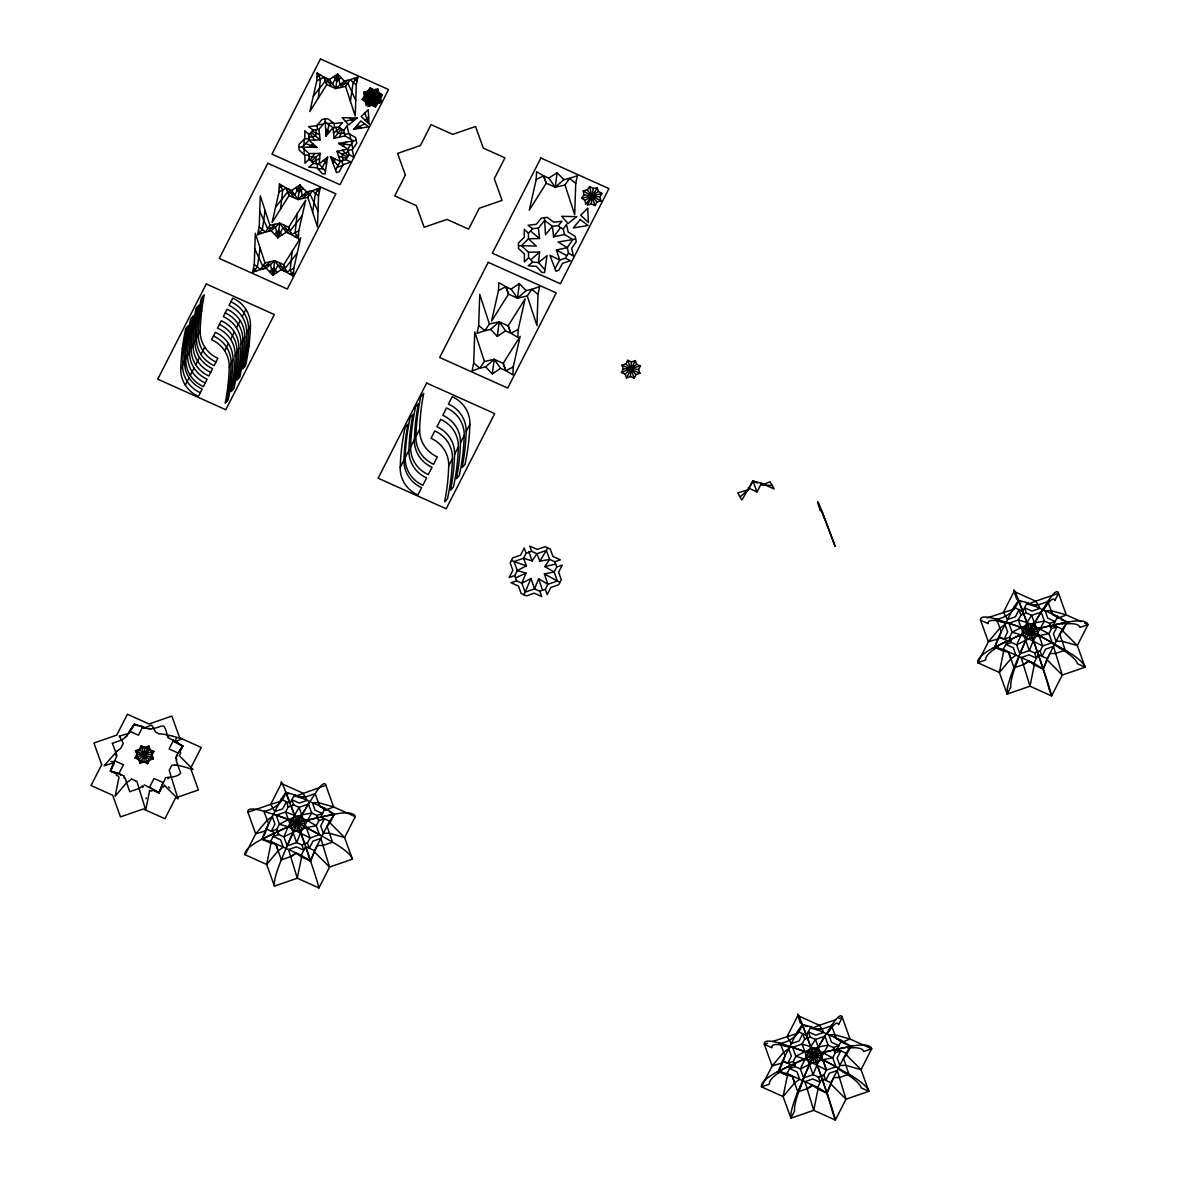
<?xml version="1.0" encoding="UTF-8"?>
<svg xmlns="http://www.w3.org/2000/svg" width="1179" height="1179" viewBox="0 0 1179 1179"><rect width="100%" height="100%" fill="white"/><g stroke="black" fill="none" stroke-linecap="round" stroke-linejoin="round"><path stroke-width="1.5" d="M254.266 264.464L255.298 233.28L264.98 262.873L260.456 269.534L252.615 272.216L254.266 264.464L260.456 269.534L266.174 268.267L274.751 260.706L283.726 264.715L286.438 272.098L293.409 276.225L293.777 268.355L300.704 237.745L283.726 264.715L286.261 271.642M259.233 226.972L260.279 195.788L269.962 225.366L265.437 232.042L257.597 234.709L259.233 226.972L265.437 232.042L271.155 230.775L279.732 223.214L288.708 227.223L291.419 234.592L298.39 238.718L298.744 230.848L305.685 200.238L288.708 227.223L291.08 233.678M318.536 195.758L317.49 226.943L307.807 197.35L312.347 190.689L320.187 188.006L318.536 195.758L312.347 190.689L306.614 191.941L298.036 199.516L289.061 195.508L286.364 188.124L279.394 183.998L279.025 191.868L272.084 222.477L289.076 195.508L286.865 189.51M356.279 84.814L355.233 115.999L345.55 86.406L350.075 79.745L357.93 77.062L356.279 84.814L350.075 79.745L344.356 81.012L335.779 88.572L326.804 84.564L324.092 77.18L317.136 73.054L316.768 80.924L309.826 111.533L326.804 84.564L324.269 77.637M473.707 363.103L474.754 331.918L484.436 361.496L479.912 368.172L472.057 370.84L473.707 363.103L479.912 368.172L485.63 366.905L494.207 359.344L503.182 363.353L505.894 370.722L512.85 374.848L513.219 366.978L520.16 336.369L503.182 363.353L505.378 369.351M478.689 325.596L479.735 294.411L489.418 324.004L484.878 330.665L477.038 333.348L478.689 325.596L484.893 330.665L490.611 329.398L499.189 321.838L508.164 325.846L510.875 333.23L517.832 337.356L518.2 329.486L525.141 298.877L508.149 325.846L510.875 333.23L518.2 329.486M537.992 294.382L536.946 325.566L527.264 295.988L531.788 289.312L539.628 286.63L537.992 294.382L531.788 289.312L526.07 290.579L517.493 298.14L508.517 294.131L505.806 286.748L498.85 282.636L498.481 290.506L491.54 321.115L508.517 294.131L505.983 287.219M575.735 183.438L574.689 214.637L565.006 185.044L569.531 178.368L577.371 175.7L575.735 183.438L569.531 178.368L563.813 179.635L555.235 187.21L546.26 183.187L543.548 175.818L536.578 171.692L536.209 179.562L529.283 210.171L546.26 183.187L543.887 176.732M143.956 762.017L144.943 747.427M297.02 830.812L298.007 816.222M630.456 376.543L631.443 361.953L635.363 360.597L636.689 364.311L640.403 365.976L638.576 369.558L639.917 373.271L635.997 374.627L634.169 378.208L630.456 376.543L626.55 377.899L625.209 374.185L621.495 372.505L623.323 368.924L621.981 365.21L625.902 363.869L627.729 360.288L631.443 361.953M813.466 1062.913L814.438 1048.323M1029.709 638.797L1030.697 624.207M316.046 129.734L315.707 136.204L309.001 137.353M371.798 105.299L373.743 89.869L377.796 88.985L378.916 92.758L382.423 94.792L380.493 98.314L381.51 102.116L377.575 103.443L375.541 106.921L371.798 105.299L367.833 106.523L377.796 88.985M591.254 203.938L593.199 188.493L597.252 187.608L598.372 191.396L601.879 193.415L599.934 196.952L600.951 200.754L597.031 202.081L594.997 205.559L591.254 203.938L587.289 205.146L597.252 187.608M317.225 167.993L317.637 163.807M299.053 147.124L301.971 147.051L309.075 153.624L320.143 153.358L319.096 163.91L325.448 171.147L325.168 173.932L322.265 173.726L316.989 167.727L308.751 167.153L313.275 163.498L319.096 163.91L327.644 157.013L325.448 171.147M518.509 245.763L521.427 245.689L528.516 252.262L539.599 251.997L538.538 262.549L544.904 269.77L544.624 272.555L541.721 272.349L536.445 266.366L528.207 265.776L532.716 262.136L538.538 262.549L547.085 255.637L544.904 269.77M280.587 208.992L282.695 189.996L279.394 183.998M292.215 251.23L290.108 270.227L293.409 276.225M297.196 213.723L295.089 232.72L298.39 238.718M318.315 98.049L320.437 79.052L317.136 73.054M266.174 268.267L272.88 275.223L274.751 260.706L264.98 262.873M271.155 230.775L277.861 237.716L279.732 223.214L269.962 225.366M307.807 197.35L298.036 199.516L299.923 185L306.614 191.941M345.55 86.406L335.779 88.572L337.666 74.071L344.356 81.012M485.63 366.905L492.321 373.846L494.207 359.344L484.436 361.496M490.611 329.398L497.302 336.354L499.189 321.838L489.418 324.004M527.264 295.988L517.493 298.14L519.379 283.638L526.07 290.579M565.006 185.044L555.235 187.21L557.107 172.694L563.813 179.635M265.113 210.584L262.342 229.507L257.597 234.709M260.146 248.076L257.361 266.999L252.615 272.216M312.656 212.146L315.441 193.223L320.187 188.006M350.399 101.202L353.184 82.279L357.93 77.062M119.035 777.079L115.085 796.326L126.536 782.738L131.562 779.157M265.688 832.035L262.018 839.242L270.595 841.497L275.974 844.473L281.339 859.845L290.786 856.573L295.944 852.889L301.588 857.03L310.549 861.053L317.151 845.579L323.075 845.431L332.537 842.16L327.04 826.184L330.002 822.883L334.423 814.247L325.065 808.44L294.455 794.69L285.878 792.421L281.088 799.303L266.041 828.822L262.018 839.242L270.978 843.265L266.675 864.458L274.456 886.092L297.285 878.208L318.934 887.934L329.575 867.066L320.806 838.416L312.98 841.113L309.325 848.276L307.439 843.029L310.018 837.96L319.48 834.703L322.103 835.882M301.588 857.03L297.285 878.208L288.516 849.558L296.356 846.846L303.784 850.192L301.898 844.945L296.651 842.587L287.19 845.844L285.893 848.379M818.02 1089.131L813.716 1110.323L790.888 1118.208L783.121 1096.573L787.41 1075.381L778.449 1071.343L782.473 1060.938L797.52 1031.419L802.309 1024.536L810.901 1026.791L841.511 1040.556L850.855 1046.348L846.448 1054.999L843.486 1058.285L848.968 1074.275L839.522 1077.532L833.597 1077.68L826.98 1093.169L818.02 1089.131L812.39 1085.004L807.232 1088.689L797.77 1091.946L792.406 1076.574L787.027 1073.612L778.449 1071.343L782.119 1064.136M1021.559 601.762L1018.568 600.42C1015.458 610.516 1006.837 617.428 996.579 619.314L1001.31 631.752L994.693 647.227L1003.285 649.496L1008.664 652.459L1014.028 667.83L1023.475 664.573L1028.633 660.888L1034.278 665.015L1043.238 669.053L1049.841 653.564L1055.765 653.431L1065.226 650.16L1059.729 634.184L1062.692 630.883L1067.098 622.232L1057.755 616.44L1027.145 602.675L1018.568 600.42L1013.778 607.303L998.731 636.822L994.693 647.227L1003.668 651.265L999.365 672.457L1007.146 694.092L1029.974 686.207L1051.609 695.934L1062.264 675.066L1053.495 646.401L1045.655 649.113L1042.015 656.276L1040.129 651.029L1042.708 645.959L1052.169 642.688L1054.792 643.881M1034.278 665.015L1029.974 686.207L1021.206 657.558L1029.046 654.846L1036.474 658.191L1034.587 652.93L1029.326 650.572L1019.879 653.844L1018.582 656.379M149.6 790.814L145.695 810.091L136.926 781.426L135.614 780.837M324.947 119.079L325.242 121.85L318.949 129.381L313.128 130.073L308.589 126.639L316.812 125.667L322.044 119.433L327.85 118.74L334.276 123.589L342.514 122.616L338.83 127.023L333.009 127.715L326.023 136.057L329.133 124.782M266.97 828.881L268.62 823.753L263.89 811.314C274.147 809.442 282.768 802.531 285.878 792.421L288.87 793.762M783.401 1060.997L785.052 1055.868L780.336 1043.43C790.578 1041.543 799.215 1034.631 802.309 1024.536L806.804 1026.555M116.913 755.577L110.413 771.11A19.984 19.159 -16.2 0 1 111.121 771.434M165.664 777.492L158.959 792.922A19.984 19.159 -16.3 0 0 158.251 792.612M266.041 828.822L275.002 832.86L270.595 841.497L301.205 855.261L310.549 861.053L314.572 850.634L329.619 821.115L334.423 814.247L329.928 812.228M802.339 1080.48L803.621 1077.96L813.083 1074.688L818.329 1077.046L820.216 1082.293L812.788 1078.962L804.962 1081.674L813.716 1110.323L835.366 1120.05L846.006 1099.182L868.835 1091.297L861.053 1069.662L871.708 1048.779L850.059 1039.053L834.747 1034.705L828.822 1034.853L831.504 1042.28L838.917 1045.611L833.391 1047.527L828.13 1045.169L818.359 1046.981L804.992 1051.594L795.84 1056.31L793.261 1061.38L787.719 1063.296L782.473 1060.938L791.433 1064.961L787.027 1073.612L817.636 1087.362L826.98 1093.169L831.003 1082.749L846.065 1053.23L850.855 1046.348L841.894 1042.324L836.25 1038.198L831.534 1025.745L822.072 1029.016L816.281 1029.768L810.901 1026.791L806.495 1035.442L797.52 1031.419M1081.29 621.672L1066.317 614.937L1051.005 610.589L1045.08 610.737L1047.748 618.164L1055.176 621.51L1049.634 623.411L1044.388 621.053L1034.617 622.866L1021.235 627.479L1012.098 632.195L1009.519 637.264L1003.977 639.18L998.731 636.822L1007.691 640.845L1003.285 649.496L1033.895 663.246L1043.238 669.053L1047.261 658.634L1062.308 629.114L1067.098 622.232L1061.129 619.55M175.553 758.068L178.28 752.674M339.567 137.044L342.47 129.705M511.45 560.393L514.088 561.572L517.301 570.533L525.952 573.112L521.855 583.207L525.082 592.167L523.785 594.702M559.996 582.205L557.372 581.026L547.911 584.298L538.626 578.801L534.544 588.91L525.082 592.167L531.007 578.491L534.544 588.91L539.79 591.268L541.677 596.515L534.249 593.184L526.409 595.881L521.162 593.523L518.495 586.096L511.067 582.765L516.608 580.849L521.855 583.207L531.007 578.491M140.05 763.358L148.863 746.071L153.417 758.745L140.05 763.358L135.482 750.684L148.863 746.071M626.55 377.899L635.363 360.597M345.86 159.622L351.047 162.112L343.148 164.618L339.287 171.692L336.501 172.576L330.474 156.674L340.274 161.39L345.86 159.622L349.013 154.464L347.834 149.026L353.332 140.949L356.205 140.33M565.316 258.26L570.489 260.751L562.589 263.256L558.743 270.33L555.957 271.214L549.915 255.298L559.73 260.028L565.316 258.26L568.47 253.102L567.291 247.649L572.788 239.573L575.647 238.954M131.886 729.049L133.949 724.982A19.984 18.864 -16.8 0 0 134.303 724.304L148.156 728.799M113.641 764.891L113.213 765.702M179.606 752.32L182.833 746.101L178.029 752.983L169.069 748.96L173.475 740.309L168.288 737.848M122.38 745.143L123.264 743.404L120.45 738.069M122.13 745.614L120.685 748.473L117.458 750.758M159.298 792.229L162.098 786.673M182.288 348.675L186.046 341.335M187.269 338.918L191.013 331.579M192.693 328.278L196.436 320.939M197.969 317.917L201.727 310.578M180.77 368.806L184.513 361.467A235.741 224.084 -12.2 0 1 188.566 325.581L185.707 328.72A235.741 224.084 -12.2 0 0 180.77 368.806A31.7 30.138 -12.2 0 0 198.44 396.38L202.184 389.041A31.7 30.138 -12.2 0 1 184.513 361.467M185.737 359.05L189.495 351.71A235.741 224.084 -12.2 0 1 193.533 315.839L190.674 318.964A235.741 224.084 -12.2 0 0 185.737 359.05A31.7 30.138 -12.2 0 0 203.407 386.624L207.15 379.284A31.7 30.138 -12.2 0 1 189.495 351.71M191.175 348.409L194.918 341.07A235.741 224.084 -12.2 0 1 198.971 305.184L196.097 308.323A235.741 224.084 -12.2 0 0 191.175 348.409A31.7 30.138 -12.2 0 0 208.83 375.983L212.574 368.644A31.7 30.138 -12.2 0 1 194.918 341.07M196.451 338.049L200.194 330.709A235.741 224.084 -12.2 0 1 204.247 294.838L201.388 297.963A235.741 224.084 -12.2 0 0 196.451 338.049A31.7 30.138 -12.2 0 0 214.121 365.623L217.864 358.283A31.7 30.138 -12.2 0 1 200.194 330.709M355.749 100.407L347.82 83.075L340.068 84.785L337.666 74.071L332.566 84.048L325.448 80.879L313.305 96.236M185.309 385.15L189.053 377.811M190.291 375.408L194.034 368.054M195.714 364.753L199.457 357.414M200.99 354.393L204.733 347.053M318.021 211.35L310.077 194.019L302.325 195.729L299.923 185L294.824 194.992L287.705 191.809L275.562 207.18M259.763 211.38L267.692 228.711L275.444 226.987L277.861 237.716L282.945 227.724L290.063 230.907L302.222 215.551M224.717 350.9L228.461 343.561M230.612 339.316L234.37 331.977M236.463 327.865L240.207 320.526M242.167 316.694L245.91 309.34M322.28 167.521L327.644 157.013M254.782 248.872L262.711 266.203L270.463 264.494L272.88 275.223L277.964 265.231L285.082 268.414L297.241 253.043M229.257 367.244L233 359.904A31.7 30.138 -12.2 0 0 215.344 332.331L211.586 339.67A31.7 30.138 -12.2 0 1 229.257 367.244A235.741 224.084 -12.2 0 1 225.204 403.13L228.078 399.99A235.741 224.084 -12.2 0 0 233 359.904M235.166 355.675L238.91 348.321A31.7 30.138 -12.2 0 0 221.239 320.747L217.496 328.101A31.7 30.138 -12.2 0 1 235.166 355.675A235.741 224.084 -12.2 0 1 231.113 391.546L233.973 388.407A235.741 224.084 -12.2 0 0 238.91 348.321M241.002 344.209L244.746 336.87A31.7 30.138 -12.2 0 0 227.09 309.296L223.332 316.635A31.7 30.138 -12.2 0 1 241.002 344.209A235.741 224.084 -12.2 0 1 236.95 380.08L239.823 376.956A235.741 224.084 -12.2 0 0 244.746 336.87M246.706 333.038L250.449 325.684A31.7 30.138 -12.2 0 0 232.779 298.11L229.035 305.464A31.7 30.138 -12.2 0 1 246.706 333.038A235.741 224.084 -12.2 0 1 242.653 368.909L245.512 365.785A235.741 224.084 -12.2 0 0 250.449 325.684M369.838 105.904L372.107 101.468L373.655 106.11M227.739 387.375L231.482 380.036M233.634 375.806L237.377 368.452M239.484 364.34L243.228 357.001M245.173 353.169L248.916 345.815M134.995 757.979L141.229 745.762L153.904 751.45L147.67 763.683L134.995 757.979L144.265 753.882L153.904 751.45M400.226 467.444L403.97 460.09A235.741 224.084 -12.2 0 1 408.022 424.219L405.149 427.343A235.741 224.084 -12.2 0 0 400.226 467.444A31.7 30.138 -12.2 0 0 417.882 495.018L421.625 487.664A31.7 30.138 -12.2 0 1 403.97 460.09M405.193 457.688L408.936 450.334A235.741 224.084 -12.2 0 1 412.989 414.463L410.13 417.602A235.741 224.084 -12.2 0 0 405.193 457.688A31.7 30.138 -12.2 0 0 422.863 485.262L426.606 477.908A31.7 30.138 -12.2 0 1 408.936 450.334M410.616 447.047L414.374 439.693A235.741 224.084 -12.2 0 1 418.412 403.822L415.553 406.947A235.741 224.084 -12.2 0 0 410.616 447.047A31.7 30.138 -12.2 0 0 428.286 474.621L432.03 467.267A31.7 30.138 -12.2 0 1 414.374 439.693M415.907 436.687L419.65 429.333A235.741 224.084 -12.2 0 1 423.703 393.462L420.829 396.601A235.741 224.084 -12.2 0 0 415.907 436.687A31.7 30.138 -12.2 0 0 433.563 464.261L437.306 456.907A31.7 30.138 -12.2 0 1 419.65 429.333M309.768 801.573L297.329 822.677L287.19 845.844L283.962 836.884L278.716 834.526L273.174 836.442L280.602 839.772L283.269 847.2L278.111 850.884L266.675 864.458L245.04 854.731L255.681 833.862L267.117 820.275L272.275 816.59L274.943 824.018L271.288 831.18L276.829 829.279L279.408 824.209L288.546 819.479L301.927 814.866L311.698 813.053L316.945 815.426L322.486 813.51L315.058 810.165L312.391 802.752L318.315 802.604L333.628 806.952L355.262 816.679L344.622 837.547L352.403 859.182L329.575 867.066L314.955 852.402M281.472 801.072L270.728 804.343L274.854 811.535L282.695 808.823L286.335 801.661L288.221 806.908L293.763 805.006L288.221 806.908L285.642 811.977L296.651 842.587L300.733 832.477L311.698 813.053L308.471 804.093L299.024 807.364L293.763 805.006L291.876 799.745L299.304 803.091L307.144 800.379L303.018 793.187L281.368 783.46L270.728 804.343L247.899 812.213L255.681 833.862L266.425 830.591M448.713 465.882L452.456 458.528A31.7 30.138 -12.2 0 0 434.786 430.954L431.042 438.308A31.7 30.138 -12.2 0 1 448.713 465.882A235.741 224.084 -12.2 0 1 444.66 501.753L447.519 498.629A235.741 224.084 -12.2 0 0 452.456 458.528M454.608 454.298L458.351 446.959A31.7 30.138 -12.2 0 0 440.695 419.385L436.952 426.724A31.7 30.138 -12.2 0 1 454.608 454.298A235.741 224.084 -12.2 0 1 450.555 490.169L453.429 487.045A235.741 224.084 -12.2 0 0 458.351 446.959M460.458 442.847L464.202 435.493A31.7 30.138 -12.2 0 0 446.532 407.919L442.788 415.273A31.7 30.138 -12.2 0 1 460.458 442.847A235.741 224.084 -12.2 0 1 456.406 478.718L459.265 475.594A235.741 224.084 -12.2 0 0 464.202 435.493M466.147 431.661L469.905 424.322A31.7 30.138 -12.2 0 0 452.235 396.748L448.492 404.088A31.7 30.138 -12.2 0 1 466.147 431.661A235.741 224.084 -12.2 0 1 462.109 467.547L464.968 464.408A235.741 224.084 -12.2 0 0 469.905 424.322M281.088 799.303L290.049 803.326L294.455 794.69L299.849 797.652L305.641 796.901L315.088 793.644L319.951 806.687L325.065 808.44L320.659 817.091L329.619 821.115M314.572 850.634L305.612 846.61L301.205 855.261L296.076 853.508L290.786 856.573M526.114 553.246L524.228 547.999L520.587 555.162L512.747 557.859L510.168 562.928L512.836 570.356L509.181 577.518L514.722 575.603L517.301 570.533L526.438 565.817L523.535 558.301L526.114 553.246L531.655 551.33L536.917 553.688L546.363 550.431L547.66 547.896M545.332 589.353L547.911 584.298L544.374 573.864L554.145 572.066L556.724 566.996L562.265 565.08L558.61 572.242L561.278 579.67L558.699 584.74L550.873 587.437L547.218 594.599L545.332 589.353L539.79 591.268M757.36 483.022L752.88 481.003L741.856 500.117L737.73 492.925L748.473 489.653L752.88 481.003L761.457 483.272L774.146 488.976L770.02 481.769L761.84 485.041L772.628 485.483M748.09 487.885L757.051 491.923L761.457 483.272M787.719 1063.296L791.374 1056.133L788.707 1048.706L783.549 1052.39L772.112 1065.963L761.472 1086.846L783.121 1096.573L794.558 1082.985L799.701 1079.301L797.033 1071.888L789.606 1068.542L795.147 1066.627L800.408 1068.985L803.621 1077.96L813.775 1054.778L826.199 1033.674M1003.977 639.18L1007.632 632.018L1004.965 624.59L999.807 628.274L988.37 641.848L977.73 662.731L999.365 672.457L1010.801 658.869L1015.959 655.2L1013.292 647.772L1005.864 644.427L1011.405 642.511L1016.652 644.884L1019.879 653.844L1030.019 630.662L1042.457 609.558M1013.778 607.303L1022.738 611.326L1027.145 602.675L1032.539 605.652L1038.316 604.901L1047.777 601.629L1052.641 614.686L1057.755 616.44L1053.348 625.091L1062.308 629.114M800.895 1086.124A31.7 6.042 -65.8 0 0 794.646 1110.854L790.888 1118.208A31.7 6.042 -65.8 0 1 797.151 1093.478L800.895 1086.124A235.741 44.89 -65.8 0 1 803.562 1079.655M827.481 1033.556A235.741 44.89 -65.8 0 1 828.498 1031.979L832.241 1024.639A31.7 6.042 -65.8 0 1 842.278 1017.418L850.059 1039.053L841.894 1042.324M1017.138 662.023A31.7 6.042 -65.8 0 0 1010.889 686.738L1007.146 694.092A31.7 6.042 -65.8 0 1 1013.395 669.363L1017.138 662.023A235.741 44.89 -65.8 0 1 1018.921 657.705M1042.722 611.017A235.741 44.89 -65.8 0 1 1044.756 607.878L1048.499 600.524A31.7 6.042 -65.8 0 1 1058.536 593.302L1066.317 614.937L1058.138 618.209L1052.508 614.082L1051.005 610.589M831.003 1082.749L822.043 1078.711L817.636 1087.362L812.523 1085.608L807.232 1088.689M838.534 1067.982L835.911 1066.803L826.45 1070.075L823.87 1075.13L818.329 1077.046L823.87 1075.13L825.757 1080.391L829.412 1073.229L837.252 1070.517L846.006 1099.182L831.387 1084.518M846.065 1053.23L837.105 1049.192L841.511 1040.556L836.383 1038.802L834.747 1034.705M1047.261 658.634L1038.301 654.61L1033.895 663.246L1028.766 661.493L1023.475 664.573M112.565 766.91L110.782 770.432A19.984 18.864 -16.7 0 1 110.428 771.11L124.193 775.811M333.053 163.306L335.367 159.032M335.632 169.938L340.274 161.39L336.988 151.369L347.834 149.026L338.579 143.381L353.332 140.949L344.99 135.865L334.143 138.208L333.009 127.715L325.242 121.85L326.023 136.057M555.088 268.561L559.73 260.028L556.429 249.992L567.291 247.649L558.035 242.019L572.788 239.573L564.446 234.503L553.599 236.846L552.45 226.339L544.698 220.488L544.403 217.717M526.438 565.817L514.088 561.572L523.535 558.301L532.186 560.88L536.917 553.688L539.82 561.189L546.363 550.431L549.591 559.391L554.837 561.749L560.379 559.833L552.951 556.503L550.284 549.075L545.037 546.717L537.197 549.414L529.769 546.083L531.655 551.33M375.747 89.427L373.08 93.672L371.974 88.911M378.371 90.886L375.703 95.131L380.655 93.76M178.353 752.556L182.377 746.749M310.269 160.182L314.616 153.491M544.374 573.864L557.372 581.026L554.145 572.066L544.86 566.568L549.591 559.391L539.82 561.189M131.812 727.841L134.288 724.289L142.865 726.559L138.459 735.195L129.498 731.172L126.816 736.168M131.974 727.605L129.469 731.157L134.288 724.289A19.984 18.835 -8.7 0 0 134.981 724.643L137.545 725.733M378.916 92.758L372.417 97.548L366.271 105.638L365.505 101.777L362.204 99.463L364.458 96.103L363.795 92.213L367.833 91.225L370.177 87.924L373.743 89.869M598.372 191.396L591.873 196.186L585.727 204.276L584.961 200.415L581.66 198.087L583.914 194.741L583.251 190.851L587.275 189.863L589.633 186.562L593.199 188.493M344.99 135.865L343.826 130.412L347.039 125.681L348.704 133.389L355.616 137.604L356.795 143.057L352.241 149.748L353.892 157.441L349.013 154.464M343.207 146.196L345.963 142.173M564.446 234.503L563.267 229.05L566.495 224.319L568.16 232.027L575.072 236.242L576.236 241.68L571.682 248.371L573.348 256.079L568.47 253.102M318.949 129.381L320.098 139.888L309.016 140.139L316.886 147.434L301.971 147.051L309.016 140.139L308.986 134.553L313.128 130.073M538.405 228.019L539.54 238.512L528.457 238.777L536.327 246.072L521.427 245.689L528.457 238.777L528.443 233.191L532.584 228.711L538.405 228.019L544.698 220.488L545.464 234.695L552.45 226.339L558.271 225.646L561.97 221.239L553.732 222.227L547.307 217.363L541.485 218.056L536.268 224.29L528.045 225.277L532.584 228.711M334.143 138.208L341.129 128.983L343.826 130.412M553.599 236.846L560.57 227.606L563.267 229.05M365.888 103.693L368.924 99.684L363.869 100.628M353.818 129.277L360.833 120.951L368.57 126.846L353.818 129.277L364.709 123.898M748.473 489.653L740.353 496.639M340.672 87.497L347.215 80.378M268.296 231.408L274.854 224.29M302.929 198.426L309.473 191.322M263.315 268.9L269.873 261.782M138.709 759.659L144.265 753.882L150.19 749.785M625.209 374.185L630.765 368.408L636.689 364.311M291.773 828.439L297.329 822.677L303.254 818.58M1024.463 636.439L1030.019 630.662L1035.943 626.58M808.204 1060.555L813.775 1054.778L819.7 1050.681M309.429 147.242L312.951 143.794M309.075 153.624L309.09 159.209L304.978 163.262L304.934 155.363L299.068 149.925L299.039 144.324L304.875 138.606L304.83 130.707L308.986 134.553M528.516 252.262L528.546 257.847L524.419 261.9L524.39 254.001L518.509 248.548L518.495 242.962L524.316 237.23L524.287 229.33L528.443 233.191M365.107 120.229L368.644 116.78M309.09 159.209L311.433 161.14L320.143 153.358M539.599 251.997L530.889 259.763L528.546 257.847M341.011 77.534L336.722 81.322L333.51 76.797M303.268 188.478L298.98 192.265L295.767 187.741M274.501 234.253L278.789 230.465L282.002 234.989M269.534 271.745L273.823 267.957L277.021 272.482M357.149 118.047L348.571 124.93L342.249 117.679L357.149 118.047L345.418 121.304M333.569 132.962L339.979 127.995M125.563 737.273L121.776 739.94L112.359 743.33M117.384 750.817L104.091 765.731L104.857 765.495M143.057 785.656L139.21 788.427L132.844 790.637M316.768 80.924L324.092 77.18L329.354 79.524L337.666 74.071M279.025 191.868L286.364 188.124L291.611 190.467L299.923 185M277.861 237.716L286.158 232.248L291.419 234.592L298.744 230.848M272.88 275.223L281.177 269.755L286.438 272.098L293.777 268.355M536.209 179.562L543.548 175.818L548.81 178.162L557.107 172.694M498.481 290.506L505.806 286.748L511.067 289.106L519.379 283.638M497.302 336.354L505.614 330.886L510.875 333.23M492.321 373.846L500.633 368.379L505.894 370.722L513.219 366.978M365.505 101.777L372.417 97.548L382.423 94.792M584.961 200.415L591.873 196.186L601.879 193.415M316.945 76.989L320.614 75.117M279.202 187.933L282.872 186.061M294.897 236.655L298.567 234.783M289.916 274.162L293.586 272.29M312.347 162.319L319.627 158.634M262.018 839.242L275.002 832.86M994.693 647.227L1007.691 640.845M791.433 1064.961L778.449 1071.343L787.41 1075.381L792.288 1075.97L794.558 1082.985M304.595 843.663L301.898 844.945L307.439 843.029L304.595 843.663L290.933 805.625M1047.645 660.402L1062.264 675.066L1085.093 667.181L1077.311 645.547L1061.999 641.199L1056.075 641.347L1053.407 633.919L1057.062 626.756L1051.521 628.672L1048.942 633.727L1039.171 635.54L1025.789 640.153L1016.652 644.884L1026.983 622.541L1031.713 615.35L1042.708 645.959L1020.749 634.774L1012.098 632.195L1008.87 623.234L1030.019 630.662L1052.169 642.688L1048.942 633.727L1026.983 622.541L1018.332 619.977L1029.326 650.572L1033.423 640.477L1044.388 621.053L1041.16 612.093L1031.713 615.35L1026.452 612.992L1023.608 613.625L1020.911 614.907L1018.332 619.977L1008.87 623.234L1006.247 622.055M1037.284 651.648L1034.587 652.93L1040.129 651.029L1037.284 651.648L1023.608 613.625M846.448 1054.999L861.053 1069.662L845.756 1065.315L839.831 1065.462L837.164 1058.035L840.804 1050.872L835.277 1052.773L832.683 1057.843L822.913 1059.656L809.546 1064.269L800.408 1068.985L810.725 1046.657L815.455 1039.465L826.45 1070.075L804.491 1058.889L795.84 1056.31L792.627 1047.35L813.775 1054.778L835.911 1066.803L832.683 1057.843L810.725 1046.657L802.074 1044.093L813.083 1074.688L817.18 1064.578L828.13 1045.169L824.917 1036.208L815.455 1039.465L810.209 1037.107L807.364 1037.741L804.667 1039.023L802.074 1044.093L792.627 1047.35L790.004 1046.171M516.608 580.849L515.591 577.902L525.952 573.112M277.699 831.578L276.829 829.279L278.716 834.526L277.699 831.578L297.329 822.677L317.814 817.725L318.831 820.672L316.252 825.742L319.48 834.703L297.329 822.677L273.557 814.07M1010.388 639.563L1009.519 637.264L1011.405 642.511L1010.388 639.563L1030.019 630.662L1050.504 625.71L1051.521 628.672L1049.634 623.411L1050.504 625.71M794.145 1063.679L793.261 1061.38L795.147 1066.627L794.145 1063.679L813.775 1054.778L834.26 1049.826L835.277 1052.773L833.391 1047.527L834.26 1049.826M175.229 741.414L173.49 740.279L182.819 746.115A19.984 18.835 -8.8 0 1 182.097 745.821M175.288 741.532L177.72 742.947M621.495 372.505L630.765 368.408L640.403 365.976M174.698 741.797L177.189 740.751M181.006 739.233L182.038 738.82L172.93 736.241M1035.707 601.187L1027.528 604.444L1038.316 604.901L1039.834 608.379L1031.993 611.09L1024.566 607.745L1026.452 612.992L1020.911 614.907L1019.024 609.661L1015.37 616.823L1007.544 619.52L1003.417 612.328L1014.058 591.46L1035.707 601.187L1038.316 604.901M819.449 1025.303L811.285 1028.56L822.072 1029.016L823.576 1032.495L815.75 1035.191L808.322 1031.861L810.209 1037.107L804.667 1039.023L802.781 1033.777L799.126 1040.939L791.286 1043.636L787.174 1036.444L797.815 1015.576L819.449 1025.303L822.072 1029.016M180.873 739.277L177.44 740.648M144.133 728.062L151.428 725.056L152.857 727.089M348.424 151.737L342.072 154.125L343.074 160.506M128.938 733.309L120.332 735.843M318.315 802.604L319.818 806.082L325.448 810.209L333.628 806.952L325.846 785.302L294.838 796.459L305.641 796.901M987.118 617.958L1014.161 609.071M1035.295 601.334L1058.536 593.302L1054.792 600.656A31.7 6.042 -65.8 0 0 1044.756 607.878M997.861 647.05A31.7 9.771 -19.8 0 0 985.762 659.945L977.73 662.731A31.7 9.771 -19.8 0 1 993.307 647.949L997.817 646.387M1062.058 624.207L1068.587 621.952A31.7 9.771 -19.8 0 1 1087.952 624.664L1077.311 645.547L1062.692 630.883M767.603 1043.209L764.331 1044.329L772.112 1065.963L782.856 1062.706M772.496 1041.514L797.903 1033.187M819.051 1025.435L835.764 1019.673M839.021 1018.538L842.278 1017.418L838.534 1024.757A31.7 6.042 -65.8 0 0 828.498 1031.979M781.603 1071.166A31.7 9.771 -19.8 0 0 769.504 1084.061L761.472 1086.846A31.7 9.771 -19.8 0 1 777.049 1072.05L781.574 1070.488M847.819 1047.615L852.343 1046.068A31.7 9.771 -19.8 0 1 871.708 1048.779L863.662 1051.55A31.7 9.771 -19.8 0 0 848.055 1048.219M131.606 791.065L129.749 791.713L124.856 777.477M113.818 762.813L114.422 760.676L123.412 764.714L119.005 773.365L110.413 771.11L113.641 762.828L105.108 765.422M337.017 167.374L342.617 165.605M120.243 735.873L119.182 736.256L120.17 737.656M999.114 638.591L988.37 641.848L980.589 620.213A31.7 7.781 27 0 1 995.253 618.901A235.741 57.874 27 0 1 1030.019 630.662L1037.829 631.826M381.451 96.575L376.499 97.931L380.994 100.2M544.86 566.568L555.707 564.048L556.724 566.996M344.695 134.509L348.999 133.581M348.129 150.381L352.433 149.453M1053.348 625.091L1067.098 622.232M320.659 817.091L334.423 814.247M837.105 1049.192L850.855 1046.348M363.338 97.769L368.393 96.825L364.134 94.173M362.204 99.463L372.417 97.548L380.493 98.314M581.66 198.087L591.873 196.186L599.934 196.952M317.534 124.812L323.355 124.119M327.57 123.618L333.392 122.925M149.615 728.931L150.824 728.858M150.632 728.873C164.279 727.502 163.218 719.706 167.816 737.111M623.323 368.924L630.765 368.408L638.576 369.558M1022.576 631.192L1030.019 630.662A235.741 72.656 -19.8 0 1 1068.587 621.952M136.823 754.398L144.265 753.882L152.076 755.032M289.887 823.193L297.329 822.677A235.741 72.656 -19.8 0 1 335.897 813.952A31.7 9.771 -19.8 0 1 355.262 816.679M806.318 1055.308L813.775 1054.778A235.741 72.656 -19.8 0 1 852.343 1046.068M344.415 133.139L337.636 133.595L335.912 127.361M167.035 777.388L168.17 777.374M175.037 765.142L176.143 765.112M174.846 765.142L171.795 765.215L169.216 770.285L177.985 798.935L176.128 797.078M304.624 138.857L309.001 138.754M304.683 155.127L309.075 155.024M165.605 734.502L172.458 736.109M165.237 734.502L158.826 733.721M176.511 765.097L182.023 766.291M168.346 777.374C172.532 777.418 179.105 775.811 180.638 773.173M317.726 168.553L323.547 168.98M1003.668 651.265L1008.531 651.854L1010.801 658.869M270.978 843.265L275.842 843.855L278.111 850.884M309.075 156.424L315.795 157.249L316.178 163.704M338.579 143.381L350.59 144.988M305.14 823.826L297.329 822.677A235.741 57.874 27 0 0 262.578 810.916A31.7 7.781 27 0 0 247.899 812.213M821.586 1055.942L813.775 1054.778A235.741 57.874 27 0 0 779.01 1043.017A31.7 7.781 27 0 0 764.331 1044.329L771.95 1047.748A31.7 7.781 27 0 1 786.629 1046.436A235.741 57.874 27 0 1 790.357 1047.6M364.458 96.103L372.417 97.548L381.51 102.116M583.914 194.741L591.873 196.186L600.951 200.754M338.624 156.38L346.508 158.251M182.494 766.424L193.032 769.415L192.457 768.841M305.494 143.602L316.886 147.434M144.324 784.86L154.287 790.033M621.981 365.21L639.917 373.271M135.482 750.684L153.417 758.745M178.044 743.978L182.686 746.012M152.518 789.989L158.959 792.922A19.984 19.115 -7 0 1 159.312 792.244M158.664 733.662L155.363 731.82M111.135 771.42L116.898 773.969M370.132 102.042L371.989 102.868L375.968 101.6L377.958 98.078L376.882 94.261L373.33 92.271L369.263 93.215L366.949 96.56L367.671 100.451L369.351 101.6M1084.621 623.175L1087.952 624.664L1079.92 627.449A31.7 9.771 -19.8 0 0 1066.125 623.897M995.253 618.901L1002.872 622.335A235.741 57.874 27 0 1 1006.615 623.485M1059.022 647.566L1066.627 650.985A31.7 7.781 27 0 1 1085.093 667.181L1077.473 663.762A31.7 7.781 27 0 0 1059.022 647.566A235.741 57.874 27 0 0 1053.024 644.088M980.589 620.213L988.208 623.632A31.7 7.781 27 0 1 1002.872 622.335M779.01 1043.017L786.629 1046.436M842.764 1071.667L850.383 1075.101A31.7 7.781 27 0 1 868.835 1091.297L861.215 1087.878A31.7 7.781 27 0 0 842.764 1071.667A235.741 57.874 27 0 0 838.77 1069.353M135.423 780.749L131.68 779.068M312.214 131.296L319.524 134.627M379.52 102.794L375.025 100.524L376.573 105.167M556.429 249.992L566.598 255.519M336.988 151.369L347.142 156.895M178.014 743.124L182.244 745.747M156.615 791.477L158.222 792.465M156.439 791.374L154.449 790.136M583.251 190.851L591.873 196.186L597.031 202.081M365.829 91.711L370.103 94.364L368.998 89.604M363.795 92.213L372.417 97.548L377.575 103.443M325.64 128.953L329.516 131.886M357.325 125.121L361.187 128.054M353.995 78.403L357.104 80.938M316.267 189.347L319.362 191.882M258.422 230.848L261.517 233.383M253.441 268.34L256.536 270.875M530.756 231.158L539.54 238.512M311.315 132.52L320.098 139.888M558.271 225.646L560.57 227.606M338.83 127.023L341.129 128.983M1025.155 626.123L1035.25 636.896M625.902 363.869L635.997 374.627M369.027 123.883L361.187 116.559L368.261 109.676L369.027 123.883L364.724 113.125M808.912 1050.238L819.007 1060.997M292.466 818.138L302.561 828.896M139.402 749.343L149.497 760.101M342.411 150.19L348.085 155.672M186.842 763.226L191.868 768.251M164.898 785.833L175.45 796.4M330.002 822.883L344.622 837.547L329.309 833.199L323.385 833.347L320.717 825.919L324.372 818.757L318.831 820.672L316.945 815.426L317.814 817.725M186.385 762.769L179.812 756.24M323.37 160.462L326.539 164.073M349.706 117.856L352.86 121.481M330.474 156.674L337.96 165.664M530.889 259.763L532.716 262.136M311.433 161.14L313.275 163.498M587.275 189.863L591.873 196.186L594.997 205.559M367.833 91.225L372.417 97.548L375.541 106.921M548.81 178.162L555.235 187.21M511.067 289.106L517.493 298.14M329.354 79.524L335.779 88.572M499.189 321.838L505.614 330.886M494.207 359.344L500.633 368.379M291.611 190.467L298.036 199.516M279.732 223.214L286.158 232.248M274.751 260.706L281.177 269.755M152.975 727.266L154.537 729.919M310.151 133.536L314.557 140.006M326.73 78.359L331.284 86.568M288.988 189.303L293.556 197.512M284.227 225.218L288.781 233.427M279.246 262.711L283.815 270.919M116.692 754.752L112.403 743.463M154.7 730.302L155.26 731.599M1018.568 600.42L1022.738 611.326M752.88 481.003L757.051 491.923M802.309 1024.536L806.495 1035.442M285.878 792.421L290.049 803.326M554.837 561.749L555.707 564.048M514.722 575.603L515.591 577.902M807.364 1037.741L821.026 1075.764M528.826 551.964L532.186 560.88M627.729 360.288L634.169 378.208M141.229 745.762L147.67 763.683M1018.774 601.673A31.7 1.238 71 0 0 1016.799 599.079L1014.058 591.46A31.7 1.238 71 0 1 1018.125 599.271L1019.658 603.545M1042.236 666.341L1043.769 670.63A31.7 1.238 71 0 1 1051.609 695.934L1048.883 688.315A31.7 1.238 71 0 0 1043.076 669.097M821.822 511.038L824.563 518.657A235.741 9.181 71 0 1 835.145 546.511L833.715 542.443A235.741 9.181 71 0 0 821.822 511.038A31.7 1.238 71 0 0 817.769 503.227L820.496 510.846A31.7 1.238 71 0 1 824.563 518.657M802.531 1025.789A31.7 1.238 71 0 0 800.556 1023.18L797.815 1015.576A31.7 1.238 71 0 1 801.867 1023.372L803.415 1027.661M825.978 1090.457L827.525 1094.731A31.7 1.238 71 0 1 835.366 1120.05L832.625 1112.431A31.7 1.238 71 0 0 826.833 1093.213M180.564 772.967L176.025 759.939M538.626 578.801L542.487 589.986M1038.301 654.61L1043.238 669.053M822.043 1078.711L826.98 1093.169M305.612 846.61L310.549 861.053M822.913 1059.656L826.45 1070.075M341.674 160.948L342.971 164.927M589.633 186.562L591.873 196.186M370.177 87.924L372.417 97.548M349.662 133.979L350.841 139.417M351.681 143.366L352.86 148.819M334.011 123.382L334.453 127.538M317.048 125.401L317.49 129.557M304.064 139.402L304.094 144.988M304.108 149.026L304.123 154.611M801.867 1023.372A235.741 9.181 71 0 1 813.775 1054.778A235.741 9.181 71 0 1 827.525 1094.731M777.049 1072.05A235.741 72.656 -19.8 0 1 813.775 1054.778A235.741 44.89 -65.8 0 1 832.241 1024.639M797.151 1093.478A235.741 44.89 -65.8 0 1 813.775 1054.778A235.741 57.874 27 0 1 850.383 1075.101M805.876 1034.278A235.741 9.181 71 0 1 807.158 1037.608M813.805 1055.19A235.741 9.181 71 0 1 815.19 1058.86M803.754 1051.948A235.741 57.874 27 0 1 805.714 1052.626M813.584 1055.367A235.741 57.874 27 0 1 817.578 1056.811M789.031 1067.29A235.741 72.656 -19.8 0 1 795.044 1064.328M803.194 1060.422A235.741 72.656 -19.8 0 1 805.242 1059.464M813.569 1055.647A235.741 72.656 -19.8 0 1 817.784 1053.775M809.988 1064.504A235.741 44.89 -65.8 0 1 815.676 1051.535M812.508 1051.403A235.741 9.181 71 0 1 813.274 1053.628M816.369 1062.574A235.741 9.181 71 0 1 817.15 1064.814M820.982 1075.985A235.741 9.181 71 0 1 822.515 1080.45M810.12 1053.451A235.741 57.874 27 0 1 814.276 1055.677M822.529 1060.186A235.741 57.874 27 0 1 824.578 1061.321M809.914 1056.487A235.741 72.656 -19.8 0 1 814.291 1055.397M820.82 1053.834A235.741 72.656 -19.8 0 1 825.153 1052.847M833.745 1050.961A235.741 72.656 -19.8 0 1 837.989 1050.091M812.007 1058.727A235.741 44.89 -65.8 0 1 814.099 1055.19M818.255 1048.293A235.741 44.89 -65.8 0 1 819.287 1046.598M230.907 301.78A31.7 30.138 -12.2 0 1 248.577 329.368A235.741 224.084 -12.2 0 1 244.097 367.332M225.218 312.966A31.7 30.138 -12.2 0 1 242.874 340.539A235.741 224.084 -12.2 0 1 238.394 378.503M219.368 324.417A31.7 30.138 -12.2 0 1 237.038 351.99A235.741 224.084 -12.2 0 1 232.558 389.969M213.458 336A31.7 30.138 -12.2 0 1 231.128 363.574A235.741 224.084 -12.2 0 1 226.648 401.538M200.312 392.71A31.7 30.138 -12.2 0 1 182.642 365.136A235.741 224.084 -12.2 0 1 187.122 327.172M205.279 382.954A31.7 30.138 -12.2 0 1 187.623 355.38A235.741 224.084 -12.2 0 1 192.089 317.416M210.702 372.313A31.7 30.138 -12.2 0 1 193.047 344.74A235.741 224.084 -12.2 0 1 197.527 306.776M215.993 361.953A31.7 30.138 -12.2 0 1 198.323 334.379A235.741 224.084 -12.2 0 1 202.803 296.415M1018.125 599.271A235.741 9.181 71 0 1 1030.019 630.662A235.741 9.181 71 0 1 1043.769 670.63M1066.627 650.985A235.741 57.874 27 0 0 1030.019 630.662A235.741 72.656 -19.8 0 0 993.307 647.949M1013.395 669.363A235.741 44.89 -65.8 0 1 1030.019 630.662A235.741 44.89 -65.8 0 1 1048.499 600.524M1022.119 610.162A235.741 9.181 71 0 1 1024.05 615.187M1026.688 622.114A235.741 9.181 71 0 1 1027.351 623.883M1030.741 632.902A235.741 9.181 71 0 1 1031.433 634.744M1028.265 634.611A235.741 44.89 -65.8 0 1 1029.311 632.843M1034.514 624.177A235.741 44.89 -65.8 0 1 1035.545 622.483M1026.172 632.371A235.741 72.656 -19.8 0 1 1028.353 631.826M1039.244 629.218A235.741 72.656 -19.8 0 1 1041.411 628.731M1049.988 626.845A235.741 72.656 -19.8 0 1 1056.355 625.548M1026.364 629.335A235.741 57.874 27 0 1 1040.836 637.205M1028.751 627.287A235.741 9.181 71 0 1 1029.532 629.527M1037.24 651.869A235.741 9.181 71 0 1 1038.758 656.335M1026.231 640.403A235.741 44.89 -65.8 0 1 1027.174 638.237M1030.019 631.738A235.741 44.89 -65.8 0 1 1031.934 627.42M1007.279 642.187A235.741 72.656 -19.8 0 1 1011.287 640.212M1019.437 636.321A235.741 72.656 -19.8 0 1 1021.5 635.348M1029.827 631.531A235.741 72.656 -19.8 0 1 1034.027 629.66M1020.012 627.847A235.741 57.874 27 0 1 1021.957 628.51M1027.867 630.559A235.741 57.874 27 0 1 1033.821 632.696M245.04 854.731A31.7 9.771 -19.8 0 1 260.618 839.949A235.741 72.656 -19.8 0 1 297.329 822.677A235.741 44.89 -65.8 0 1 315.81 792.524A31.7 6.042 -65.8 0 1 325.846 785.302M274.456 886.092A31.7 6.042 -65.8 0 1 280.705 861.363A235.741 44.89 -65.8 0 1 297.329 822.677A235.741 9.181 71 0 0 285.436 791.271A31.7 1.238 71 0 0 281.368 783.46M318.934 887.934A31.7 1.238 71 0 0 311.079 862.63A235.741 9.181 71 0 0 297.329 822.677A235.741 57.874 27 0 1 333.952 842.985A31.7 7.781 27 0 1 352.403 859.182M168.641 737.214A12.247 4.318 -69.1 0 1 168.42 736.197M176.437 743.035A16.462 15.769 72.4 0 1 174.153 741.635M176.585 738.275A17.626 2.461 -53.4 0 1 175.597 739.204M149.689 728.519A12.247 8.282 -61.6 0 1 148.215 728.593M143.337 727.974A16.462 15.946 63.9 0 1 142.055 727.561M144.074 727.856A17.626 4.097 -78.4 0 1 143.676 726.927M126.61 736.02A12.247 8.739 20.3 0 1 125.328 736.904M130.84 730.376A16.462 15.578 76.4 0 1 129.498 732.645M129.248 732.483A17.626 5.232 39.7 0 1 129.145 733.471M123.648 776.46A12.247 7.192 -87.6 0 1 124.178 778.066M116.19 775.134A16.462 12.468 13.8 0 1 118.372 776.268M120.287 773.969A17.626 5.762 -55.9 0 1 120.582 775.355M115.336 754.28A12.247 3.625 31.9 0 1 115.91 755.164M114.171 762.253A16.462 15.356 69.8 0 1 113.302 764.729M112.359 761.516A17.626 3.213 14.7 0 1 110.929 761.501M142.482 787.41A12.247 3.228 -47.6 0 1 143.558 786.585M149.468 790.402A16.462 12.291 9.1 0 1 151.826 791.168M146.27 797.903A17.626 0.781 -75.2 0 1 146.063 798.758M167.595 778.42A12.247 2.771 10.5 0 1 168.862 778.449M163.291 787.115A16.462 12.645 -42.5 0 1 164.677 785.052M169.732 787.999A17.626 1.916 36.9 0 1 168.597 787.027M176.776 759.851A12.247 7.885 48.2 0 1 176.275 758.215M182.48 746.793A19.984 19.115 -7.1 0 1 182.848 746.115M179.797 754.973A16.462 12.881 -47.2 0 1 180.785 752.733M177.867 755.857A17.626 6.529 16.4 0 1 177.366 754.501M162.982 782.502L158.959 792.922L149.615 787.13L154.022 778.479L162.982 782.502M288.059 826.774L283.962 836.884L293.114 832.153L306.481 827.54L316.252 825.742L306.967 820.245L285.642 811.977L276.195 815.249L279.408 824.209L288.059 826.774L310.018 837.96L299.024 807.364L288.059 826.774M320.482 58.95L271.951 154.125L340.009 184.72L388.539 89.545L320.482 58.95M206.266 283.977L157.735 379.152L225.793 409.747L274.324 314.557L206.266 283.977M267.81 163.262L219.279 258.437L287.337 289.032L335.868 193.842L267.81 163.262M101.689 764.64L91.048 785.523L112.683 795.25L120.464 816.885L143.293 809L164.942 818.727L175.583 797.859L198.411 789.974L190.63 768.34L201.27 747.457L179.635 737.73L171.854 716.095L149.026 723.98L127.391 714.253L116.736 735.121L93.907 743.006L101.689 764.64M405.37 175.037L394.729 195.92L416.364 205.647L424.145 227.282L446.974 219.397L468.623 229.124L479.263 208.256L502.092 200.371L494.31 178.736L504.951 157.853L483.316 148.127L475.535 126.492L452.707 134.377L431.057 124.65L420.417 145.518L397.588 153.403L405.37 175.037M540.866 158.001L492.336 253.19L560.408 283.771L608.939 188.596L540.866 158.001M426.651 383.028L378.12 478.202L446.178 508.797L494.708 413.608L426.651 383.028M488.194 262.313L439.664 357.488L507.722 388.083L556.267 292.908L488.194 262.313M580.289 219.589L573.274 227.901L588.012 225.469L580.289 219.589M587.702 208.315L580.643 215.197L588.468 222.522L587.702 208.315M576.605 216.685L568.027 223.553L561.705 216.302L576.605 216.685"/></g></svg>
